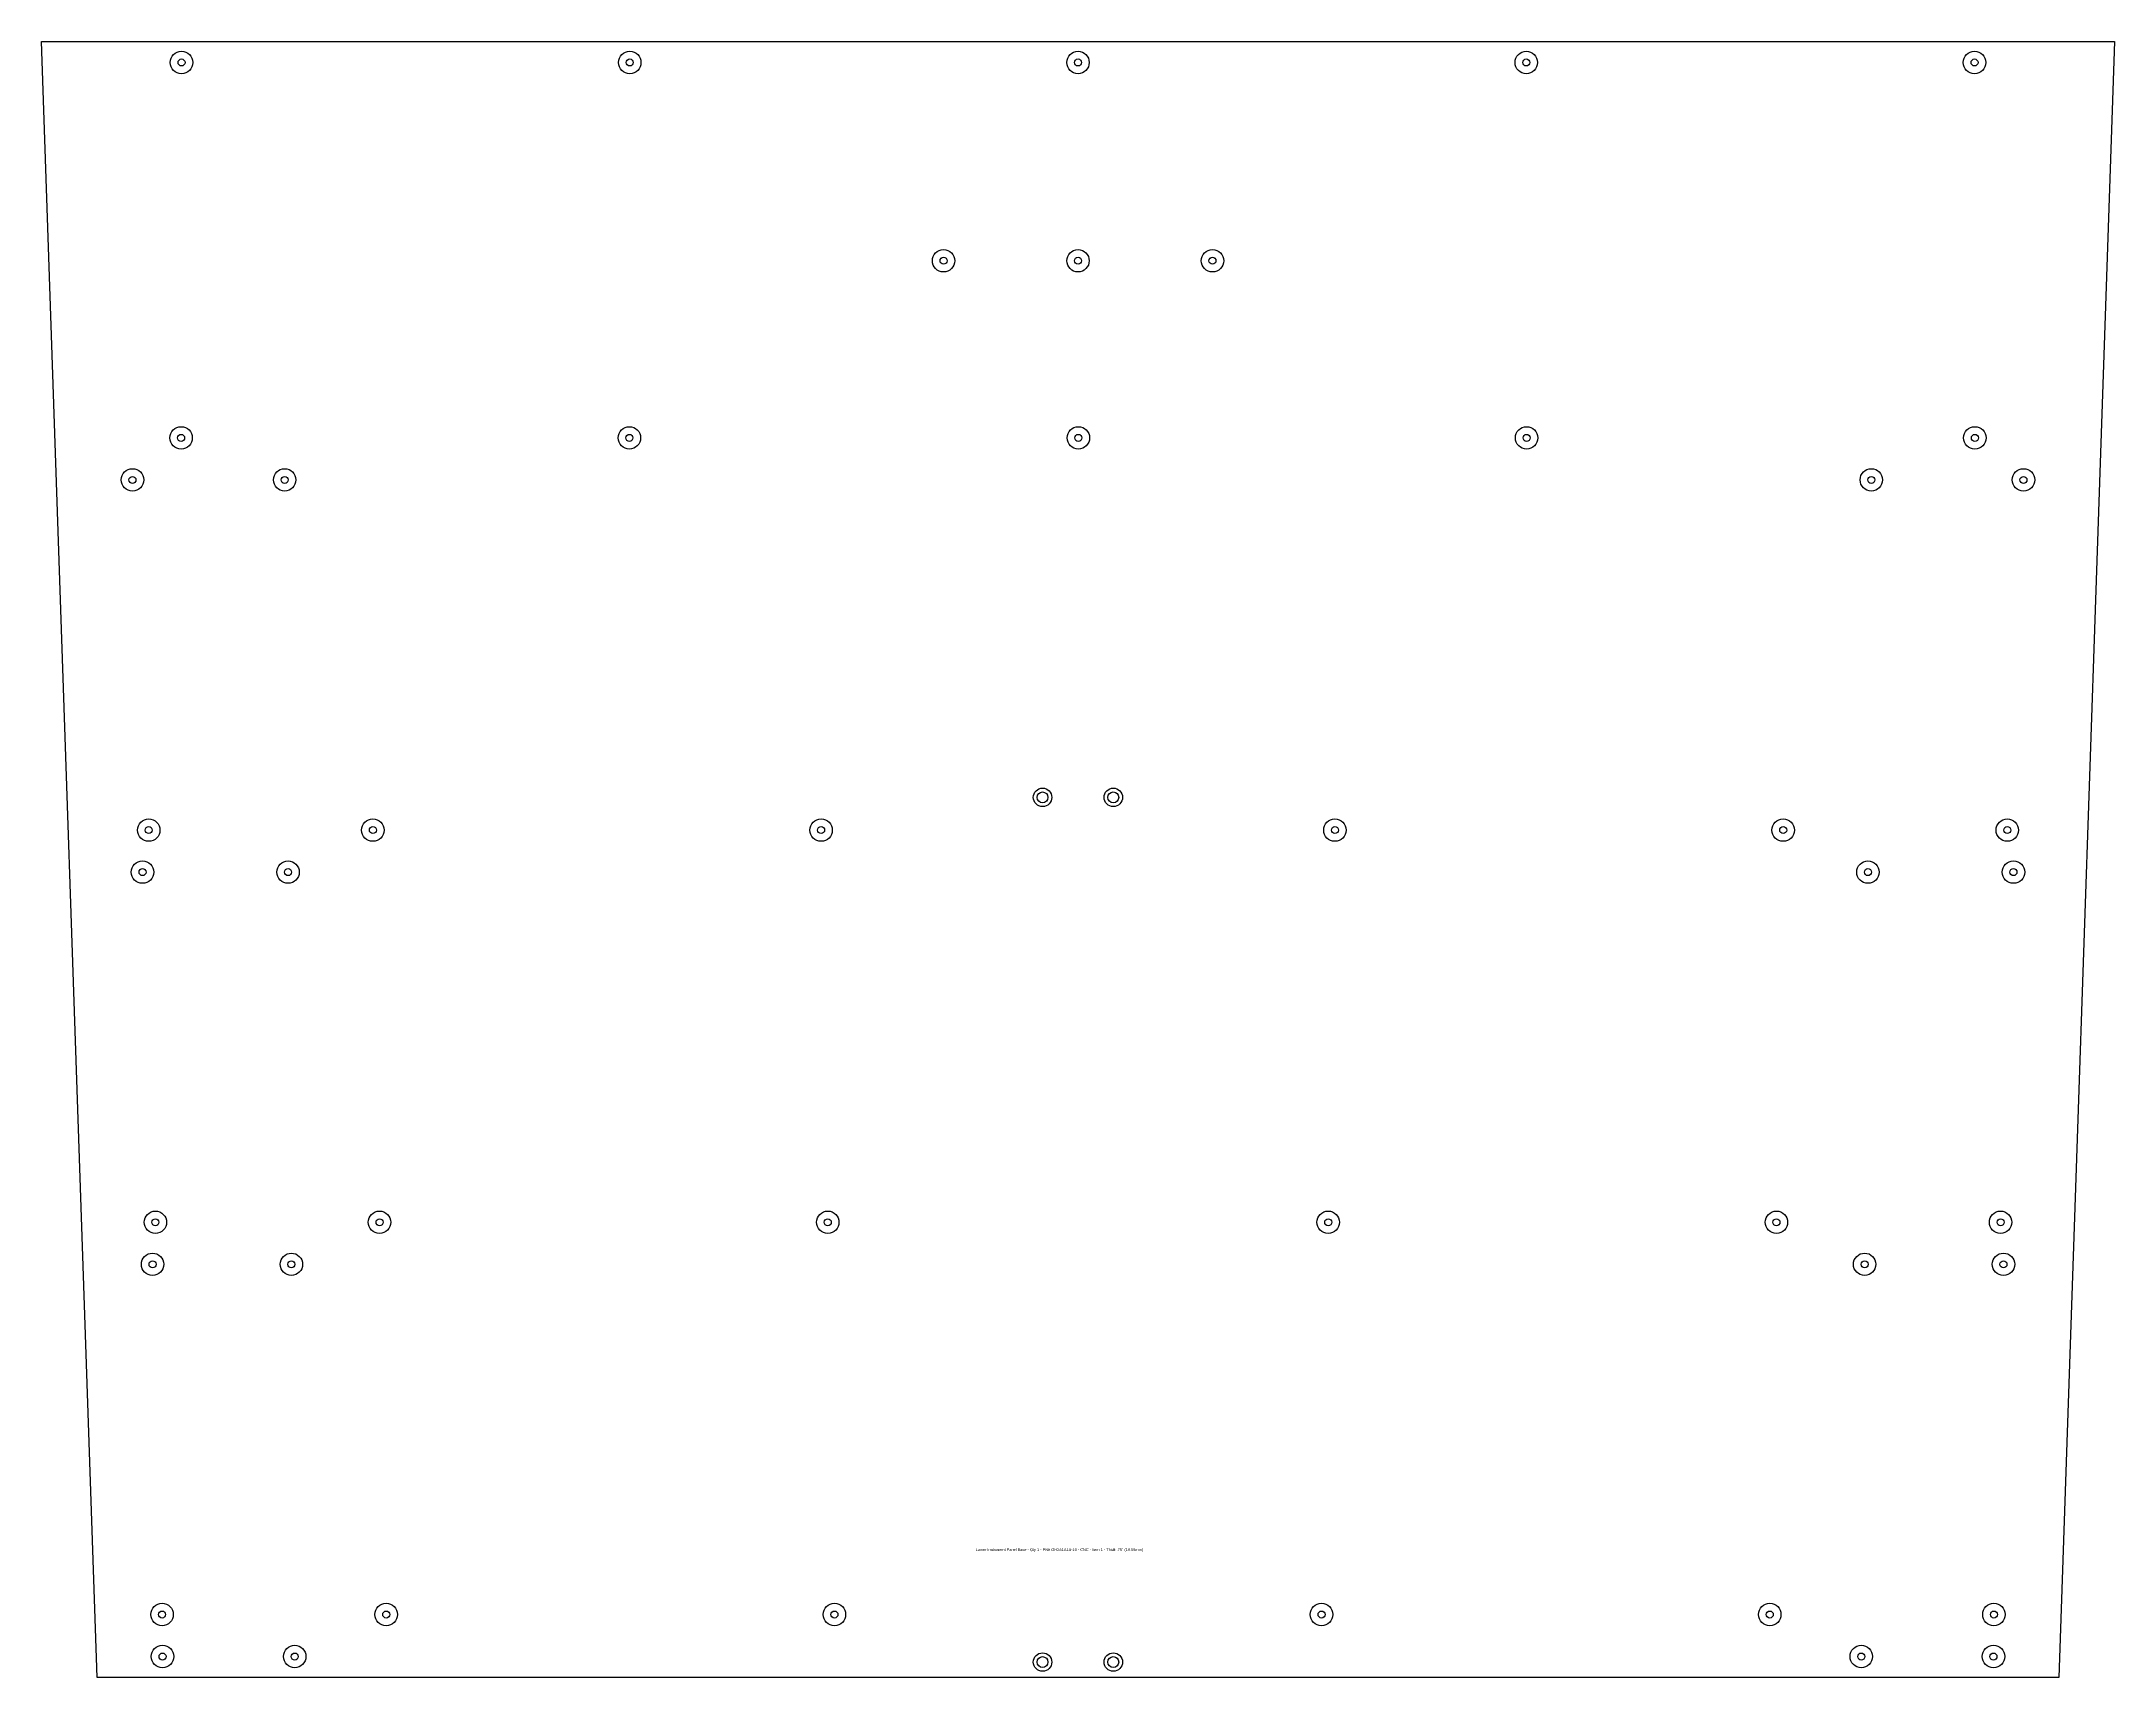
# Model space of a CAD drawing. Extents: x 5.1 to 42.1, y 6.2 to 35.4.
import ezdxf

# ---------------------------------------------------------------- set-up
doc = ezdxf.new("R2010")
doc.units = 0
doc.header["$MEASUREMENT"] = 0
doc.layers.get('0').update_dxf_attribs({"linetype": 'CONTINUOUS'})
doc.layers.add('Info', color=4, linetype='CONTINUOUS')
doc.styles.add('Annotative', font='txt')

msp = doc.modelspace()

# ---------------------------------------------------------------- linework, layer by layer
at = {"color": 0, "linetype": 'Continuous'}
msp.add_lwpolyline([(41.093, 6.236), (6.084, 6.236), (5.089, 35.436), (42.088, 35.436)], close=True, dxfattribs=at)
for centre, radius in [((7.589, 35.061), 0.2), ((15.589, 35.061), 0.2), ((23.589, 35.061), 0.2), ((31.589, 35.061), 0.2), ((39.589, 35.061), 0.2), ((21.189, 31.523), 0.2), ((23.589, 31.523), 0.2), ((25.989, 31.523), 0.2), ((7.582, 28.361), 0.2), ((15.582, 28.361), 0.2), ((23.595, 28.361), 0.2), ((31.595, 28.361), 0.2), ((39.595, 28.361), 0.2), ((6.714, 27.611), 0.2), ((9.43, 27.611), 0.2), ((37.747, 27.611), 0.2), ((40.463, 27.611), 0.2), ((22.956, 21.945), 0.0967), ((24.219, 21.945), 0.0967), ((7.004, 21.361), 0.2), ((11.004, 21.361), 0.2), ((19.004, 21.361), 0.2), ((28.174, 21.361), 0.2), ((36.174, 21.361), 0.2), ((40.174, 21.361), 0.2), ((6.893, 20.611), 0.2), ((9.49, 20.611), 0.2), ((37.687, 20.611), 0.2), ((40.284, 20.611), 0.2), ((7.123, 14.361), 0.2), ((11.123, 14.361), 0.2), ((19.123, 14.361), 0.2), ((28.054, 14.361), 0.2), ((36.054, 14.361), 0.2), ((40.054, 14.361), 0.2), ((7.072, 13.611), 0.2), ((9.55, 13.611), 0.2), ((37.628, 13.611), 0.2), ((40.106, 13.611), 0.2), ((7.242, 7.361), 0.2), ((11.242, 7.361), 0.2), ((19.242, 7.361), 0.2), ((27.935, 7.361), 0.2), ((35.935, 7.361), 0.2), ((39.935, 7.361), 0.2), ((7.25, 6.611), 0.2), ((9.609, 6.611), 0.2), ((37.568, 6.611), 0.2), ((39.927, 6.611), 0.2)]:
    msp.add_circle(centre, radius, dxfattribs=at)
at = {"color": 0}
for centre, radius in [((7.589, 35.061), 0.0625), ((15.589, 35.061), 0.0625), ((23.589, 35.061), 0.0625), ((31.589, 35.061), 0.0625), ((39.589, 35.061), 0.0625), ((21.189, 31.523), 0.0625), ((23.589, 31.523), 0.0625), ((25.989, 31.523), 0.0625), ((7.582, 28.361), 0.0625), ((15.582, 28.361), 0.0625), ((23.595, 28.361), 0.0625), ((31.595, 28.361), 0.0625), ((39.595, 28.361), 0.0625), ((6.714, 27.611), 0.0625), ((9.43, 27.611), 0.0625), ((37.747, 27.611), 0.0625), ((40.463, 27.611), 0.0625), ((22.956, 21.945), 0.165), ((24.219, 21.945), 0.165), ((7.004, 21.361), 0.0625), ((11.004, 21.361), 0.0625), ((19.004, 21.361), 0.0625), ((28.174, 21.361), 0.0625), ((36.174, 21.361), 0.0625), ((40.174, 21.361), 0.0625), ((6.893, 20.611), 0.0625), ((9.49, 20.611), 0.0625), ((37.687, 20.611), 0.0625), ((40.284, 20.611), 0.0625), ((7.123, 14.361), 0.0625), ((11.123, 14.361), 0.0625), ((19.123, 14.361), 0.0625), ((28.054, 14.361), 0.0625), ((36.054, 14.361), 0.0625), ((40.054, 14.361), 0.0625), ((7.072, 13.611), 0.0625), ((9.55, 13.611), 0.0625), ((37.628, 13.611), 0.0625), ((40.106, 13.611), 0.0625), ((7.242, 7.361), 0.0625), ((11.242, 7.361), 0.0625), ((19.242, 7.361), 0.0625), ((27.935, 7.361), 0.0625), ((35.935, 7.361), 0.0625), ((39.935, 7.361), 0.0625), ((7.25, 6.611), 0.0625), ((9.609, 6.611), 0.0625), ((37.568, 6.611), 0.0625), ((39.927, 6.611), 0.0625)]:
    msp.add_circle(centre, radius, dxfattribs=at)
for centre in [(22.956, 6.512), (24.219, 6.512)]:
    msp.add_circle(centre, 0.165)
at = {"color": 7, "linetype": 'Continuous'}
for centre in [(22.956, 6.512), (24.219, 6.512)]:
    msp.add_circle(centre, 0.0967, dxfattribs=at)

# ---------------------------------------------------------------- texts
at = {"layer": 'Info', "style": 'Annotative'}
msp.add_text('Lower Instrument Panel Base - Qty 1 - PN# OH2A1A1A-10 - CNC - Item 1 - Thick .75" (19.05mm)', height=0.05, dxfattribs=at).set_placement((21.764, 8.494))

doc.saveas('drawing.dxf')
